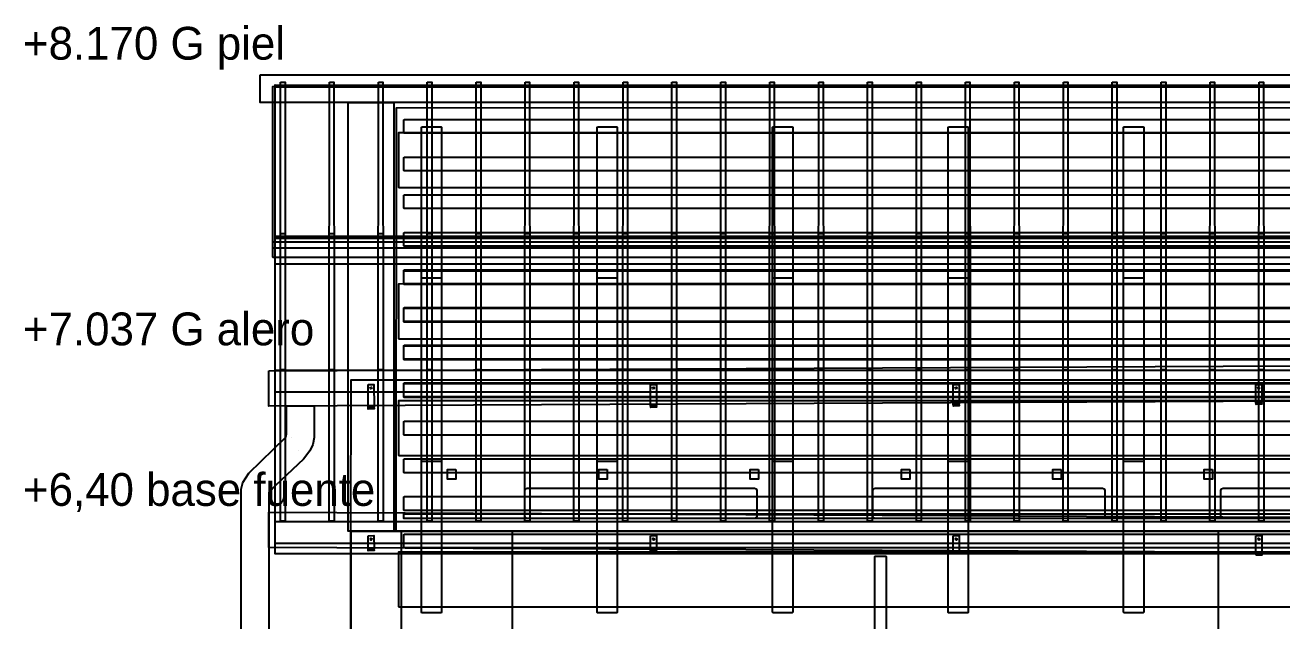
# Model space of a CAD drawing. Header units: metres. Extents: x 292.5 to 342.7, y -1 to 8.9.
# Drawn here: x 292.708 to 297.692, y 6.044 to 8.407 of the extents above; entities that cross this region are included whole.
import ezdxf

# ---------------------------------------------------------------- set-up
doc = ezdxf.new("R2010")
doc.units = ezdxf.units.M
doc.layers.add('TEXTOS', color=7, linetype='Continuous')
doc.layers.add('VISTA', color=8, linetype='Continuous')

msp = doc.modelspace()

# ---------------------------------------------------------------- linework, layer by layer
at = {"layer": 'VISTA'}
for points in [[(293.64, 8.2083), (293.6417, 8.21), (302.3583, 8.21), (302.36, 8.2083), (302.36, 8.1017), (302.3583, 8.1), (293.6408, 8.1005), (293.64, 8.2083)], [(293.7211, 8.1803), (293.7389, 8.1803), (293.7395, 7.0411), (293.7375, 7.0391), (293.7225, 7.0391), (293.7205, 7.0411), (293.7211, 8.1803)], [(293.9151, 8.1803), (293.9329, 8.1803), (293.9335, 7.0411), (293.9315, 7.0391), (293.9165, 7.0391), (293.9145, 7.0411), (293.9151, 8.1803)], [(294.1091, 8.1803), (294.1269, 8.1803), (294.1275, 7.0411), (294.1255, 7.0391), (294.1105, 7.0391), (294.1085, 7.0411), (294.1091, 8.1803)], [(294.3031, 8.1803), (294.3209, 8.1803), (294.3215, 7.0411), (294.3195, 7.0391), (294.3045, 7.0391), (294.3025, 7.0411), (294.3031, 8.1803)], [(294.4971, 8.1803), (294.5149, 8.1803), (294.5155, 7.0411), (294.5135, 7.0391), (294.4985, 7.0391), (294.4965, 7.0411), (294.4971, 8.1803)], [(294.6911, 8.1803), (294.7089, 8.1803), (294.7095, 7.0411), (294.7075, 7.0391), (294.6925, 7.0391), (294.6905, 7.0411), (294.6911, 8.1803)], [(294.8851, 8.1803), (294.9029, 8.1803), (294.9035, 7.0411), (294.9015, 7.0391), (294.8865, 7.0391), (294.8845, 7.0411), (294.8851, 8.1803)], [(295.0791, 8.1803), (295.0969, 8.1803), (295.0975, 7.0411), (295.0955, 7.0391), (295.0805, 7.0391), (295.0785, 7.0411), (295.0791, 8.1803)], [(295.2731, 8.1803), (295.2909, 8.1803), (295.2915, 7.0411), (295.2895, 7.0391), (295.2745, 7.0391), (295.2725, 7.0411), (295.2731, 8.1803)], [(295.4671, 8.1803), (295.4849, 8.1803), (295.4855, 7.0411), (295.4835, 7.0391), (295.4685, 7.0391), (295.4665, 7.0411), (295.4671, 8.1803)], [(295.6611, 8.1803), (295.6789, 8.1803), (295.6795, 7.0411), (295.6775, 7.0391), (295.6625, 7.0391), (295.6605, 7.0411), (295.6611, 8.1803)], [(295.8551, 8.1803), (295.8729, 8.1803), (295.8735, 7.0411), (295.8715, 7.0391), (295.8565, 7.0391), (295.8545, 7.0411), (295.8551, 8.1803)], [(296.0491, 8.1803), (296.0669, 8.1803), (296.0675, 7.0411), (296.0655, 7.0391), (296.0505, 7.0391), (296.0485, 7.0411), (296.0491, 8.1803)], [(296.2431, 8.1803), (296.2609, 8.1803), (296.2615, 7.0411), (296.2595, 7.0391), (296.2445, 7.0391), (296.2425, 7.0411), (296.2431, 8.1803)], [(296.4371, 8.1803), (296.4549, 8.1803), (296.4555, 7.0411), (296.4535, 7.0391), (296.4385, 7.0391), (296.4365, 7.0411), (296.4371, 8.1803)], [(296.6311, 8.1803), (296.6489, 8.1803), (296.6495, 7.0411), (296.6475, 7.0391), (296.6325, 7.0391), (296.6305, 7.0411), (296.6311, 8.1803)], [(296.8251, 8.1803), (296.8429, 8.1803), (296.8435, 7.0411), (296.8415, 7.0391), (296.8265, 7.0391), (296.8245, 7.0411), (296.8251, 8.1803)], [(297.0191, 8.1803), (297.0369, 8.1803), (297.0375, 7.0411), (297.0355, 7.0391), (297.0205, 7.0391), (297.0185, 7.0411), (297.0191, 8.1803)], [(297.2131, 8.1803), (297.2309, 8.1803), (297.2315, 7.0411), (297.2295, 7.0391), (297.2145, 7.0391), (297.2125, 7.0411), (297.2131, 8.1803)], [(297.4071, 8.1803), (297.4249, 8.1803), (297.4255, 7.0411), (297.4235, 7.0391), (297.4085, 7.0391), (297.4065, 7.0411), (297.4071, 8.1803)], [(297.6011, 8.1803), (297.6189, 8.1803), (297.6195, 7.0411), (297.6175, 7.0391), (297.6025, 7.0391), (297.6005, 7.0411), (297.6011, 8.1803)], [(302.308, 8.165), (302.31, 8.163), (302.31, 7.487), (302.308, 7.485), (293.692, 7.485), (293.69, 7.487), (293.6906, 8.1644), (302.308, 8.165)], [(302.3, 7.0371), (293.7, 7.0371), (293.7, 8.1703), (302.3, 8.1695), (302.3, 7.0371)], [(302.3, 6.9512), (293.7, 6.9512), (293.7, 8.1623), (302.3, 8.1623), (302.3, 6.9512)], [(293.99, 8.1), (294.17, 8.1), (294.17, 6.4), (293.99, 6.4), (293.99, 8.1)], [(301.818, 8.08), (301.82, 8.078), (301.82, 6.402), (301.818, 6.4), (294.182, 6.4), (294.18, 6.402), (294.1806, 8.0794), (301.818, 8.08)], [(294.212, 8.033), (301.788, 8.033), (301.79, 8.031), (301.79, 7.98), (301.788, 7.978), (294.212, 7.978), (294.21, 7.98), (294.21, 8.031), (294.212, 8.033)], [(301.808, 7.9817), (301.81, 7.9797), (301.81, 7.7637), (301.808, 7.7617), (294.192, 7.7617), (294.19, 7.7637), (294.1906, 7.9811), (301.808, 7.9817)], [(294.282, 8.0041), (294.358, 8.0041), (294.36, 8.0022), (294.36, 6.6778), (294.358, 6.6759), (294.282, 6.6759), (294.28, 6.6778), (294.28, 8.0022), (294.282, 8.0041)], [(294.978, 8.0041), (295.054, 8.0041), (295.056, 8.0022), (295.056, 6.6778), (295.054, 6.6759), (294.978, 6.6759), (294.976, 6.6778), (294.976, 8.0022), (294.978, 8.0041)], [(295.674, 8.0041), (295.75, 8.0041), (295.752, 8.0022), (295.752, 6.6778), (295.75, 6.6759), (295.674, 6.6759), (295.672, 6.6778), (295.672, 8.0022), (295.674, 8.0041)], [(296.37, 8.0041), (296.446, 8.0041), (296.448, 8.0022), (296.448, 6.6778), (296.446, 6.6759), (296.37, 6.6759), (296.368, 6.6778), (296.368, 8.0022), (296.37, 8.0041)], [(297.066, 8.0041), (297.142, 8.0041), (297.144, 8.0022), (297.144, 6.6778), (297.142, 6.6759), (297.066, 6.6759), (297.064, 6.6778), (297.064, 8.0022), (297.066, 8.0041)], [(294.212, 7.8837), (301.788, 7.8837), (301.79, 7.8817), (301.79, 7.8307), (301.788, 7.8287), (294.212, 7.8287), (294.21, 7.8307), (294.21, 7.8817), (294.212, 7.8837)], [(294.212, 7.7344), (301.788, 7.7344), (301.79, 7.7324), (301.79, 7.6814), (301.788, 7.6794), (294.212, 7.6794), (294.21, 7.6814), (294.21, 7.7324), (294.212, 7.7344)], [(293.7225, 7.5809), (293.7375, 7.5809), (293.7395, 7.5789), (293.7395, 6.4411), (293.7375, 6.4391), (293.7225, 6.4391), (293.7205, 6.4411), (293.7205, 7.5789), (293.7225, 7.5809)], [(293.9165, 7.5809), (293.9315, 7.5809), (293.9335, 7.5789), (293.9335, 6.4411), (293.9315, 6.4391), (293.9165, 6.4391), (293.9145, 6.4411), (293.9145, 7.5789), (293.9165, 7.5809)], [(294.1105, 7.5809), (294.1255, 7.5809), (294.1275, 7.5789), (294.1275, 6.4411), (294.1255, 6.4391), (294.1105, 6.4391), (294.1085, 6.4411), (294.1085, 7.5789), (294.1105, 7.5809)], [(294.212, 7.5851), (301.788, 7.5851), (301.79, 7.5831), (301.79, 7.5321), (301.788, 7.5301), (294.212, 7.5301), (294.21, 7.5321), (294.21, 7.5831), (294.212, 7.5851)], [(294.3045, 7.5809), (294.3195, 7.5809), (294.3215, 7.5789), (294.3215, 6.4411), (294.3195, 6.4391), (294.3045, 6.4391), (294.3025, 6.4411), (294.3025, 7.5789), (294.3045, 7.5809)], [(294.4985, 7.5809), (294.5135, 7.5809), (294.5155, 7.5789), (294.5155, 6.4411), (294.5135, 6.4391), (294.4985, 6.4391), (294.4965, 6.4411), (294.4965, 7.5789), (294.4985, 7.5809)], [(294.6925, 7.5809), (294.7075, 7.5809), (294.7095, 7.5789), (294.7095, 6.4411), (294.7075, 6.4391), (294.6925, 6.4391), (294.6905, 6.4411), (294.6905, 7.5789), (294.6925, 7.5809)], [(294.8865, 7.5809), (294.9015, 7.5809), (294.9035, 7.5789), (294.9035, 6.4411), (294.9015, 6.4391), (294.8865, 6.4391), (294.8845, 6.4411), (294.8845, 7.5789), (294.8865, 7.5809)], [(295.0805, 7.5809), (295.0955, 7.5809), (295.0975, 7.5789), (295.0975, 6.4411), (295.0955, 6.4391), (295.0805, 6.4391), (295.0785, 6.4411), (295.0785, 7.5789), (295.0805, 7.5809)], [(295.2745, 7.5809), (295.2895, 7.5809), (295.2915, 7.5789), (295.2915, 6.4411), (295.2895, 6.4391), (295.2745, 6.4391), (295.2725, 6.4411), (295.2725, 7.5789), (295.2745, 7.5809)], [(295.4685, 7.5809), (295.4835, 7.5809), (295.4855, 7.5789), (295.4855, 6.4411), (295.4835, 6.4391), (295.4685, 6.4391), (295.4665, 6.4411), (295.4665, 7.5789), (295.4685, 7.5809)], [(295.6625, 7.5809), (295.6775, 7.5809), (295.6795, 7.5789), (295.6795, 6.4411), (295.6775, 6.4391), (295.6625, 6.4391), (295.6605, 6.4411), (295.6605, 7.5789), (295.6625, 7.5809)], [(295.8565, 7.5809), (295.8715, 7.5809), (295.8735, 7.5789), (295.8735, 6.4411), (295.8715, 6.4391), (295.8565, 6.4391), (295.8545, 6.4411), (295.8545, 7.5789), (295.8565, 7.5809)], [(296.0505, 7.5809), (296.0655, 7.5809), (296.0675, 7.5789), (296.0675, 6.4411), (296.0655, 6.4391), (296.0505, 6.4391), (296.0485, 6.4411), (296.0485, 7.5789), (296.0505, 7.5809)], [(296.2445, 7.5809), (296.2595, 7.5809), (296.2615, 7.5789), (296.2615, 6.4411), (296.2595, 6.4391), (296.2445, 6.4391), (296.2425, 6.4411), (296.2425, 7.5789), (296.2445, 7.5809)], [(296.4385, 7.5809), (296.4535, 7.5809), (296.4555, 7.5789), (296.4555, 6.4411), (296.4535, 6.4391), (296.4385, 6.4391), (296.4365, 6.4411), (296.4365, 7.5789), (296.4385, 7.5809)], [(296.6325, 7.5809), (296.6475, 7.5809), (296.6495, 7.5789), (296.6495, 6.4411), (296.6475, 6.4391), (296.6325, 6.4391), (296.6305, 6.4411), (296.6305, 7.5789), (296.6325, 7.5809)], [(296.8265, 7.5809), (296.8415, 7.5809), (296.8435, 7.5789), (296.8435, 6.4411), (296.8415, 6.4391), (296.8265, 6.4391), (296.8245, 6.4411), (296.8245, 7.5789), (296.8265, 7.5809)], [(297.0205, 7.5809), (297.0355, 7.5809), (297.0375, 7.5789), (297.0375, 6.4411), (297.0355, 6.4391), (297.0205, 6.4391), (297.0185, 6.4411), (297.0185, 7.5789), (297.0205, 7.5809)], [(297.2145, 7.5809), (297.2295, 7.5809), (297.2315, 7.5789), (297.2315, 6.4411), (297.2295, 6.4391), (297.2145, 6.4391), (297.2125, 6.4411), (297.2125, 7.5789), (297.2145, 7.5809)], [(297.4085, 7.5809), (297.4235, 7.5809), (297.4255, 7.5789), (297.4255, 6.4411), (297.4235, 6.4391), (297.4085, 6.4391), (297.4065, 6.4411), (297.4065, 7.5789), (297.4085, 7.5809)], [(297.6025, 7.5809), (297.6175, 7.5809), (297.6195, 7.5789), (297.6195, 6.4411), (297.6175, 6.4391), (297.6025, 6.4391), (297.6005, 6.4411), (297.6005, 7.5789), (297.6025, 7.5809)], [(302.308, 7.5475), (302.31, 7.5455), (302.31, 7.5245), (302.308, 7.5225), (293.692, 7.5225), (293.69, 7.5245), (293.6906, 7.5469), (302.308, 7.5475)], [(293.7, 7.5703), (302.3, 7.5703), (302.3, 6.4371), (293.7, 6.4371), (293.7, 7.5703)], [(293.7, 7.5623), (302.3, 7.5623), (302.3, 6.3512), (293.7, 6.3512), (293.7, 7.5623)], [(293.7, 7.4599), (302.3, 7.4599), (302.3, 6.3101), (293.7, 6.3101), (293.7, 7.4599)], [(294.212, 7.4359), (301.788, 7.4359), (301.79, 7.4339), (301.79, 7.3829), (301.788, 7.3809), (294.212, 7.3809), (294.21, 7.3829), (294.21, 7.4339), (294.212, 7.4359)], [(294.212, 7.433), (301.788, 7.433), (301.79, 7.431), (301.79, 7.38), (301.788, 7.378), (294.212, 7.378), (294.21, 7.38), (294.21, 7.431), (294.212, 7.433)], [(301.808, 7.3817), (301.81, 7.3797), (301.81, 7.1637), (301.808, 7.1617), (294.192, 7.1617), (294.19, 7.1637), (294.1906, 7.3811), (301.808, 7.3817)], [(294.28, 7.4022), (294.282, 7.4041), (294.358, 7.4041), (294.36, 7.4022), (294.36, 6.0778), (294.358, 6.0759), (294.282, 6.0759), (294.28, 6.0778), (294.28, 7.4022)], [(294.976, 7.4022), (294.978, 7.4041), (295.054, 7.4041), (295.056, 7.4022), (295.056, 6.0778), (295.054, 6.0759), (294.978, 6.0759), (294.976, 6.0778), (294.976, 7.4022)], [(295.672, 7.4022), (295.674, 7.4041), (295.75, 7.4041), (295.752, 7.4022), (295.752, 6.0778), (295.75, 6.0759), (295.674, 6.0759), (295.672, 6.0778), (295.672, 7.4022)], [(296.368, 7.4022), (296.37, 7.4041), (296.446, 7.4041), (296.448, 7.4022), (296.448, 6.0778), (296.446, 6.0759), (296.37, 6.0759), (296.368, 6.0778), (296.368, 7.4022)], [(297.064, 7.4022), (297.066, 7.4041), (297.142, 7.4041), (297.144, 7.4022), (297.144, 6.0778), (297.142, 6.0759), (297.066, 6.0759), (297.064, 6.0778), (297.064, 7.4022)], [(294.212, 7.2866), (301.788, 7.2866), (301.79, 7.2846), (301.79, 7.2336), (301.788, 7.2316), (294.212, 7.2316), (294.21, 7.2336), (294.21, 7.2846), (294.212, 7.2866)], [(294.212, 7.2837), (301.788, 7.2837), (301.79, 7.2817), (301.79, 7.2307), (301.788, 7.2287), (294.212, 7.2287), (294.21, 7.2307), (294.21, 7.2817), (294.212, 7.2837)], [(294.212, 7.1373), (301.788, 7.1373), (301.79, 7.1353), (301.79, 7.0843), (301.788, 7.0823), (294.212, 7.0823), (294.21, 7.0843), (294.21, 7.1353), (294.212, 7.1373)], [(294.212, 7.1344), (301.788, 7.1344), (301.79, 7.1324), (301.79, 7.0814), (301.788, 7.0794), (294.212, 7.0794), (294.21, 7.0814), (294.21, 7.1324), (294.212, 7.1344)], [(293.675, 7.0356), (302.325, 7.0776), (302.325, 6.9376), (293.675, 6.8956), (293.675, 7.0356)], [(301.998, 7), (302, 6.998), (302, 6.402), (301.998, 6.4), (294.002, 6.4), (294, 6.402), (294.0006, 6.9994), (301.998, 7)], [(294.068, 6.9815), (294.0915, 6.982), (294.092, 6.8925), (294.0681, 6.8925), (294.068, 6.9815)], [(294.212, 6.988), (301.788, 6.988), (301.79, 6.986), (301.79, 6.935), (301.788, 6.933), (294.212, 6.933), (294.21, 6.935), (294.21, 6.986), (294.212, 6.988)], [(294.212, 6.9851), (301.788, 6.9851), (301.79, 6.9831), (301.79, 6.9321), (301.788, 6.9301), (294.212, 6.9301), (294.21, 6.9321), (294.21, 6.9831), (294.212, 6.9851)], [(295.188, 6.9815), (295.2115, 6.982), (295.212, 6.8985), (295.1881, 6.8985), (295.188, 6.9815)], [(296.388, 6.9815), (296.4115, 6.982), (296.412, 6.9045), (296.3881, 6.9045), (296.388, 6.9815)], [(297.588, 6.9815), (297.6115, 6.982), (297.612, 6.9105), (297.5881, 6.9105), (297.588, 6.9815)], [(294.0835, 6.966), (294.078, 6.9645), (294.0765, 6.97), (294.082, 6.9715), (294.0835, 6.966)], [(295.2035, 6.966), (295.198, 6.9645), (295.1965, 6.97), (295.202, 6.9715), (295.2035, 6.966)], [(296.4035, 6.966), (296.398, 6.9645), (296.3965, 6.97), (296.402, 6.9715), (296.4035, 6.966)], [(297.6035, 6.966), (297.598, 6.9645), (297.5965, 6.97), (297.602, 6.9715), (297.6035, 6.966)], [(293.5651, 6.5658), (293.5716, 6.5928), (293.5951, 6.6292), (293.7421, 6.7726), (293.745, 6.7855), (293.745, 6.897), (293.855, 6.897), (293.8544, 6.7715), (293.8489, 6.7441), (293.8379, 6.7184), (293.8122, 6.6859), (293.701, 6.5809), (293.6749, 6.5529), (293.6746, -0.2029), (293.6711, -0.2091), (293.664, -0.2147), (293.6417, -0.2226), (293.6278, -0.2243), (293.5996, -0.2228), (293.5768, -0.2152), (293.5656, -0.2035), (293.5651, 6.5658)], [(294.068, 6.8964), (294.092, 6.8964), (294.092, 6.892), (294.068, 6.892), (294.068, 6.8964)], [(294.091, 6.892), (294.092, 6.885), (294.069, 6.884), (294.0683, 6.8917), (294.091, 6.892)], [(301.808, 6.9183), (301.81, 6.9163), (301.81, 6.7003), (301.808, 6.6983), (294.192, 6.6983), (294.19, 6.7003), (294.1906, 6.9177), (301.808, 6.9183)], [(295.188, 6.902), (295.212, 6.902), (295.212, 6.898), (295.188, 6.898), (295.188, 6.902)], [(295.211, 6.898), (295.212, 6.891), (295.189, 6.89), (295.1883, 6.8977), (295.211, 6.898)], [(296.388, 6.908), (296.412, 6.908), (296.412, 6.904), (296.388, 6.904), (296.388, 6.908)], [(296.411, 6.904), (296.412, 6.897), (296.389, 6.896), (296.3883, 6.9037), (296.411, 6.904)], [(297.588, 6.914), (297.612, 6.914), (297.612, 6.91), (297.588, 6.91), (297.588, 6.914)], [(297.611, 6.91), (297.612, 6.903), (297.589, 6.902), (297.5883, 6.9097), (297.611, 6.91)], [(294.212, 6.8359), (301.788, 6.8359), (301.79, 6.8339), (301.79, 6.7829), (301.788, 6.7809), (294.212, 6.7809), (294.21, 6.7829), (294.21, 6.8339), (294.212, 6.8359)], [(293.7632, 6.7706), (293.7632, 6.7706), (293.7632, 6.7706), (293.7632, 6.7706)], [(293.7931, 6.7208), (293.7931, 6.7208), (293.7931, 6.7208), (293.7931, 6.7208)], [(294.212, 6.6866), (301.788, 6.6866), (301.79, 6.6846), (301.79, 6.6336), (301.788, 6.6316), (294.212, 6.6316), (294.21, 6.6336), (294.21, 6.6846), (294.212, 6.6866)], [(294.4169, 6.6444), (294.4169, 6.6056), (294.3831, 6.6056), (294.3831, 6.6444), (294.4169, 6.6444)], [(295.0169, 6.6444), (295.0169, 6.6056), (294.9831, 6.6056), (294.9831, 6.6444), (295.0169, 6.6444)], [(295.6169, 6.6444), (295.6169, 6.6056), (295.5831, 6.6056), (295.5831, 6.6444), (295.6169, 6.6444)], [(296.2169, 6.6444), (296.2169, 6.6056), (296.1831, 6.6056), (296.1831, 6.6444), (296.2169, 6.6444)], [(296.8169, 6.6444), (296.8169, 6.6056), (296.7831, 6.6056), (296.7831, 6.6444), (296.8169, 6.6444)], [(297.4169, 6.6444), (297.4169, 6.6056), (297.3831, 6.6056), (297.3831, 6.6444), (297.4169, 6.6444)], [(293.6811, 6.563), (293.6811, 6.563), (293.6811, 6.563), (293.6811, 6.563)], [(294.212, 6.5373), (301.788, 6.5373), (301.79, 6.5353), (301.79, 6.4843), (301.788, 6.4823), (294.212, 6.4823), (294.21, 6.4843), (294.21, 6.5353), (294.212, 6.5373)], [(294.69, 6.561), (294.6926, 6.5674), (294.699, 6.57), (295.601, 6.57), (295.6074, 6.5674), (295.61, 6.561), (295.61, 6.459), (295.6074, 6.4526), (295.601, 6.45), (294.699, 6.45), (294.6926, 6.4526), (294.69, 6.459), (294.69, 6.561)], [(296.07, 6.561), (296.0726, 6.5674), (296.079, 6.57), (296.981, 6.57), (296.9874, 6.5674), (296.99, 6.561), (296.99, 6.459), (296.9874, 6.4526), (296.981, 6.45), (296.079, 6.45), (296.0726, 6.4526), (296.07, 6.459), (296.07, 6.561)], [(297.45, 6.561), (297.4526, 6.5674), (297.459, 6.57), (298.361, 6.57), (298.3674, 6.5674), (298.37, 6.561), (298.37, 6.459), (298.3674, 6.4526), (298.361, 6.45), (297.459, 6.45), (297.4526, 6.4526), (297.45, 6.459), (297.45, 6.561)], [(293.675, 6.4755), (301.78, 6.435), (302.325, 6.4377), (302.325, 6.2977), (301.78, 6.295), (293.675, 6.3355), (293.675, 6.4755)], [(301.79, 6.468), (301.79, 6.45), (294.21, 6.45), (294.21, 6.468), (301.79, 6.468)], [(294, 6.3955), (294.0045, 6.4), (294.6355, 6.4), (294.64, 6.3955), (294.64, 3.2045), (294.6355, 3.2), (294.0045, 3.2), (294, 3.2045), (294, 6.3955)], [(294, 6.3955), (294.0045, 6.4), (301.9955, 6.4), (302, 6.3955), (302, 5.7645), (301.9955, 5.76), (294.0045, 5.76), (294, 5.7645), (294, 6.3955)], [(294.0008, 6.3981), (294.0045, 6.4), (294.1981, 6.3992), (294.2, 6.3955), (294.1992, 5.7619), (294.1955, 5.76), (294.0045, 5.76), (294, 5.7645), (294.0008, 6.3981)], [(294.0485, 5.878), (294.0485, 5.962), (294, 5.962), (294.0008, 6.3981), (294.0045, 6.4), (294.1981, 6.3992), (294.2, 6.3955), (294.2, 5.6445), (294.1981, 5.6408), (294.0045, 5.64), (294.0008, 5.6419), (294.0008, 5.878), (294.0485, 5.878)], [(294, 6.3955), (294.0045, 6.4), (294.1955, 6.4), (294.2, 6.3955), (294.2, 5.6445), (294.1955, 5.64), (294.0045, 5.64), (294, 5.6445), (294, 6.3955)], [(294, 6.3955), (294.0045, 6.4), (294.1955, 6.4), (294.2, 6.3955), (294.2, 3.2045), (294.1955, 3.2), (294.0045, 3.2), (294, 3.2045), (294, 6.3955)], [(294, 6.3955), (294.0019, 6.3992), (301.9955, 6.4), (301.9992, 6.3981), (302, 3.2045), (301.9981, 3.2008), (294.0045, 3.2), (294, 3.2045), (294, 6.3955)], [(294.0008, 6.3981), (294.0045, 6.4), (294.1981, 6.3992), (294.2, 6.3955), (294.1992, 5.7619), (294.1955, 5.76), (294.0485, 5.76), (294.0485, 5.822), (294.0013, 5.822), (294.0008, 6.3981)], [(294.068, 6.3815), (294.0915, 6.382), (294.092, 6.3304), (294.0681, 6.3304), (294.068, 6.3815)], [(294.212, 6.388), (301.788, 6.388), (301.79, 6.386), (301.79, 6.335), (301.788, 6.333), (294.212, 6.333), (294.21, 6.335), (294.21, 6.386), (294.212, 6.388)], [(295.188, 6.3815), (295.2115, 6.382), (295.212, 6.3244), (295.1881, 6.3244), (295.188, 6.3815)], [(296.388, 6.3815), (296.4115, 6.382), (296.412, 6.3184), (296.3881, 6.3184), (296.388, 6.3815)], [(297.44, 6.3955), (297.4445, 6.4), (297.7955, 6.4), (297.8, 6.3955), (297.8, 3.2045), (297.7955, 3.2), (297.4445, 3.2), (297.44, 3.2045), (297.44, 6.3955)], [(297.588, 6.3815), (297.6115, 6.382), (297.612, 6.3124), (297.5881, 6.3124), (297.588, 6.3815)], [(294.068, 6.3335), (294.092, 6.3335), (294.092, 6.3299), (294.068, 6.3299), (294.068, 6.3335)], [(294.091, 6.3299), (294.092, 6.3229), (294.069, 6.3219), (294.0683, 6.3296), (294.091, 6.3299)], [(294.0761, 6.367), (294.079, 6.3719), (294.0839, 6.369), (294.081, 6.3641), (294.0761, 6.367)], [(295.1961, 6.367), (295.199, 6.3719), (295.2039, 6.369), (295.201, 6.3641), (295.1961, 6.367)], [(296.3961, 6.367), (296.399, 6.3719), (296.4039, 6.369), (296.401, 6.3641), (296.3961, 6.367)], [(297.5961, 6.367), (297.599, 6.3719), (297.6039, 6.369), (297.601, 6.3641), (297.5961, 6.367)], [(301.808, 6.3183), (301.81, 6.3163), (301.81, 6.1003), (301.808, 6.0983), (294.192, 6.0983), (294.19, 6.1003), (294.1906, 6.3177), (301.808, 6.3183)], [(295.188, 6.3279), (295.212, 6.3279), (295.212, 6.3239), (295.188, 6.3239), (295.188, 6.3279)], [(295.211, 6.3239), (295.212, 6.3169), (295.189, 6.3159), (295.1883, 6.3236), (295.211, 6.3239)], [(296.0775, 6.2983), (296.0792, 6.3), (296.1208, 6.3), (296.1225, 6.2983), (296.1225, 3.3017), (296.1208, 3.3), (296.0783, 3.3005), (296.0775, 6.2983)], [(296.388, 6.3219), (296.412, 6.3219), (296.412, 6.3179), (296.388, 6.3179), (296.388, 6.3219)], [(296.411, 6.3179), (296.412, 6.3109), (296.389, 6.3099), (296.3883, 6.3176), (296.411, 6.3179)], [(297.588, 6.3159), (297.612, 6.3159), (297.612, 6.3119), (297.588, 6.3119), (297.588, 6.3159)], [(297.611, 6.3119), (297.612, 6.3049), (297.589, 6.3039), (297.5883, 6.3116), (297.611, 6.3119)]]:
    msp.add_lwpolyline(points, close=True, dxfattribs=at)

# ---------------------------------------------------------------- texts
at = {"layer": 'TEXTOS'}
for s, p in [('+8.170 G piel', (292.7, 8.2703)), ('+7.037 G alero', (292.7, 7.1371)), ('+6,40 base fuente', (292.7, 6.5))]:
    msp.add_text(s, height=0.13, dxfattribs=at).set_placement(p)

doc.saveas('drawing.dxf')
